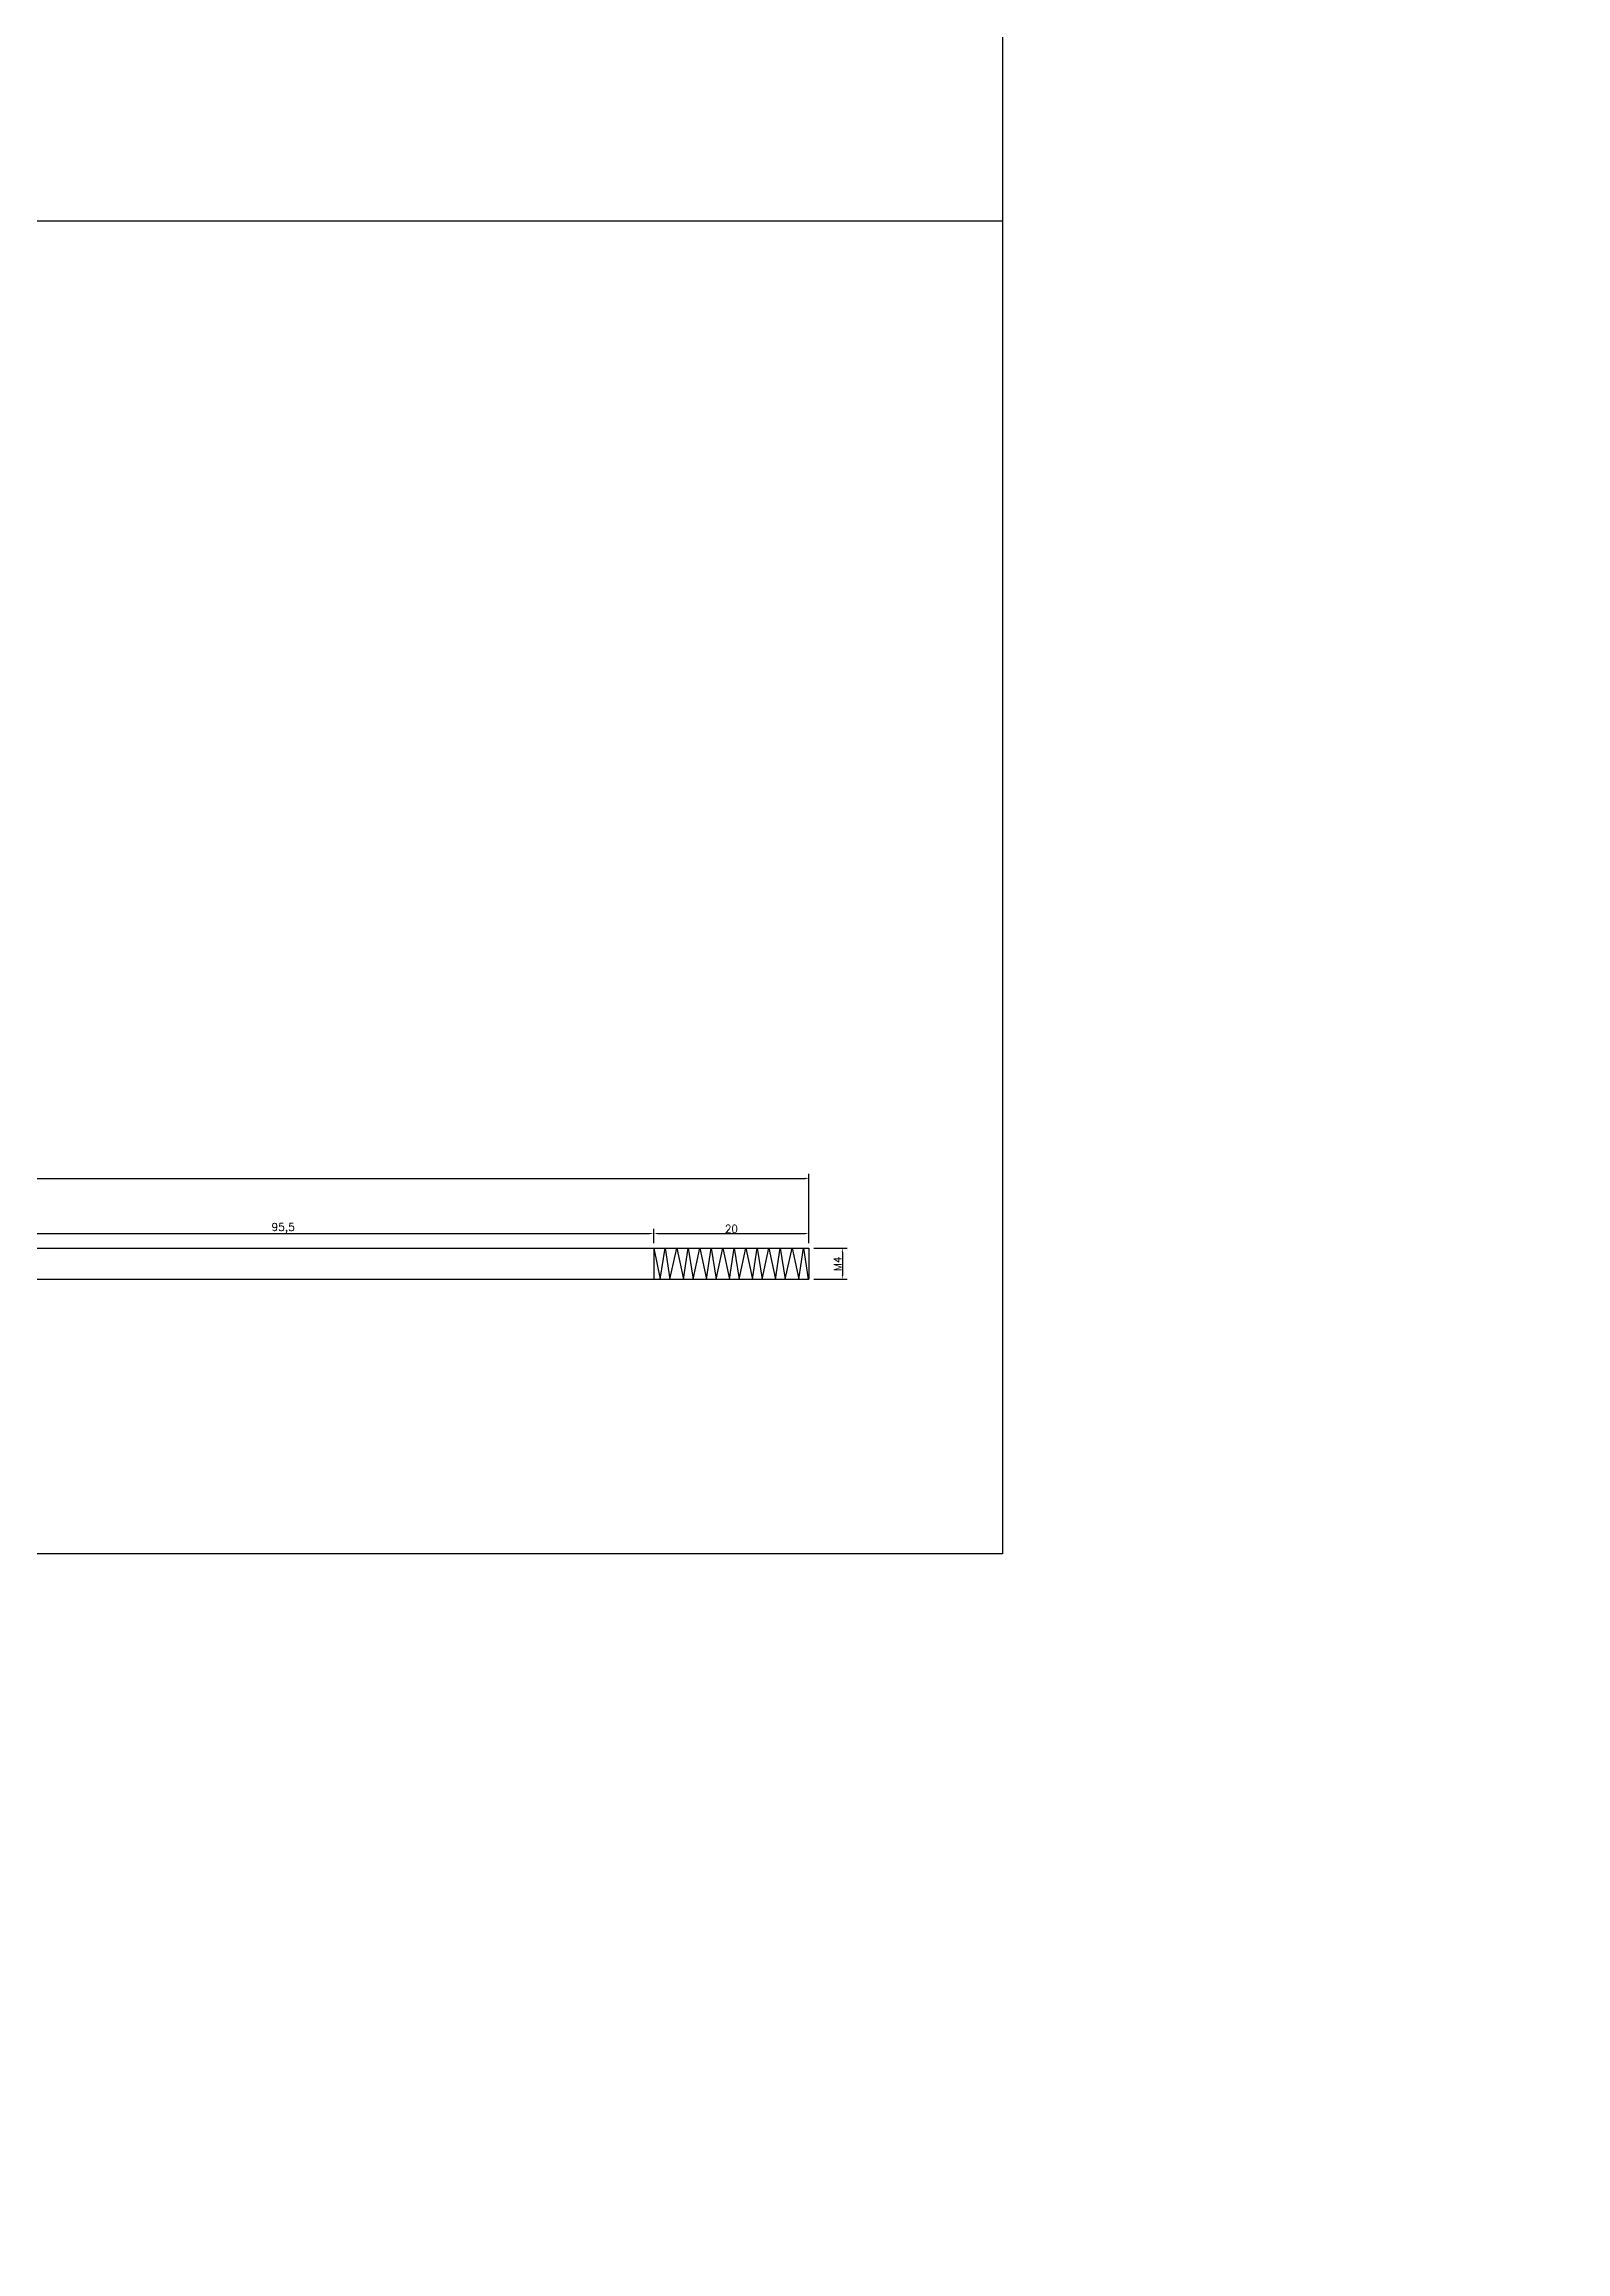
# Model space of a CAD drawing. Header units: millimetres. Extents: x 6817 to 10425, y -2870 to -164.
# Drawn here: x 10052.2 to 10248.2, y -1955.5 to -1671.2 of the extents above; entities that cross this region are included whole.
import ezdxf

# ---------------------------------------------------------------- set-up
doc = ezdxf.new("R2010")
doc.units = ezdxf.units.MM
doc.layers.add('图层2', color=108, linetype='Continuous')
doc.styles.get("Standard").update_dxf_attribs({"font": 'txt', "bigfont": 'gbcbig.shx'})
doc.dimstyles.new('ISO-25', dxfattribs={"dimtxt": 1, "dimasz": 0.5, "dimexe": 0.6, "dimexo": 0.625, "dimgap": 0.1, "dimtad": 1, "dimtxsty": 'Standard', "dimcen": 2.5, "dimadec": 0, "dimazin": 0, "dimtfac": 1, "dimtmove": 0, "dimatfit": 3, "dimfxl": 1, "dimarcsym": 0})

# ---------------------------------------------------------------- blocks, each defined once
blk = doc.blocks.new('*D532')
at = {"layer": 'Defpoints', "color": 0, "linetype": 'ByBlock', "transparency": 16777216}
for p in [(10150.7, -1826.25), (10150.7, -1830.25), (10155, -1830.25)]:
    blk.add_point(p, dxfattribs=at)
at = {"layer": '图层2', "color": 0, "linetype": 'ByBlock', "lineweight": -2, "transparency": 16777216}
for p, q in [((10151.32, -1826.25), (10155.6, -1826.25)), ((10155, -1826.75), (10155, -1829.75)), ((10151.32, -1830.25), (10155.6, -1830.25))]:
    blk.add_line(p, q, dxfattribs=at)
at = {"layer": '图层2', "color": 0, "linetype": 'ByBlock', "transparency": 16777216}
for points in [[(10154.92, -1826.75), (10155.08, -1826.75), (10155, -1826.25)], [(10154.92, -1829.75), (10155.08, -1829.75), (10155, -1830.25)]]:
    blk.add_solid(points, dxfattribs=at)
at = {"layer": '图层2', "color": 0, "linetype": 'ByBlock', "transparency": 16777216, "insert": (10154.4, -1828.25), "char_height": 1, "attachment_point": 5, "rotation": 90}
blk.add_mtext('M4', dxfattribs=at)
blk = doc.blocks.new('*D536')
at = {"layer": 'Defpoints', "color": 0, "linetype": 'ByBlock', "transparency": 16777216}
for p in [(10130.7, -1824.36), (10035.2, -1826.75), (10130.7, -1826.25)]:
    blk.add_point(p, dxfattribs=at)
at = {"layer": '图层2', "color": 0, "linetype": 'ByBlock', "lineweight": -2, "transparency": 16777216}
for p, q in [((10035.2, -1826.12), (10035.2, -1823.76)), ((10035.7, -1824.36), (10130.2, -1824.36)), ((10130.7, -1825.62), (10130.7, -1823.76))]:
    blk.add_line(p, q, dxfattribs=at)
at = {"layer": '图层2', "color": 0, "linetype": 'ByBlock', "transparency": 16777216}
for points in [[(10035.7, -1824.28), (10035.7, -1824.44), (10035.2, -1824.36)], [(10130.2, -1824.28), (10130.2, -1824.44), (10130.7, -1824.36)]]:
    blk.add_solid(points, dxfattribs=at)
at = {"layer": '图层2', "color": 0, "linetype": 'ByBlock', "transparency": 16777216, "insert": (10082.95, -1823.68), "char_height": 1, "attachment_point": 5}
blk.add_mtext('95,5', dxfattribs=at)
blk = doc.blocks.new('*D295')
at = {"layer": 'Defpoints', "color": 0, "linetype": 'ByBlock', "transparency": 16777216}
for p in [(10150.7, -1824.36), (10130.7, -1826.25), (10150.7, -1826.25)]:
    blk.add_point(p, dxfattribs=at)
at = {"layer": '图层2', "color": 0, "linetype": 'ByBlock', "lineweight": -2, "transparency": 16777216}
for p, q in [((10130.7, -1825.62), (10130.7, -1823.76)), ((10131.2, -1824.36), (10150.2, -1824.36)), ((10150.7, -1825.62), (10150.7, -1823.76))]:
    blk.add_line(p, q, dxfattribs=at)
at = {"layer": '图层2', "color": 0, "linetype": 'ByBlock', "transparency": 16777216}
for points in [[(10131.2, -1824.28), (10131.2, -1824.44), (10130.7, -1824.36)], [(10150.2, -1824.28), (10150.2, -1824.44), (10150.7, -1824.36)]]:
    blk.add_solid(points, dxfattribs=at)
at = {"layer": '图层2', "color": 0, "linetype": 'ByBlock', "transparency": 16777216, "insert": (10140.7, -1823.76), "char_height": 1, "attachment_point": 5}
blk.add_mtext('20', dxfattribs=at)
blk = doc.blocks.new('*D297')
at = {"layer": 'Defpoints', "color": 0, "linetype": 'ByBlock', "transparency": 16777216}
for p in [(10150.7, -1817.26), (9880.7, -1826.25), (10150.7, -1826.25)]:
    blk.add_point(p, dxfattribs=at)
at = {"layer": '图层2', "color": 0, "linetype": 'ByBlock', "lineweight": -2, "transparency": 16777216}
for p, q in [((9880.7, -1825.62), (9880.7, -1816.66)), ((10150.7, -1825.62), (10150.7, -1816.66)), ((9881.2, -1817.26), (10150.2, -1817.26))]:
    blk.add_line(p, q, dxfattribs=at)
at = {"layer": '图层2', "color": 0, "linetype": 'ByBlock', "transparency": 16777216}
for points in [[(9881.2, -1817.18), (9881.2, -1817.35), (9880.7, -1817.26)], [(10150.2, -1817.18), (10150.2, -1817.35), (10150.7, -1817.26)]]:
    blk.add_solid(points, dxfattribs=at)
at = {"layer": '图层2', "color": 0, "linetype": 'ByBlock', "transparency": 16777216, "insert": (10015.7, -1816.66), "char_height": 1, "attachment_point": 5}
blk.add_mtext('270', dxfattribs=at)
blk = doc.blocks.new('*D2126')
at = {"layer": 'Defpoints', "color": 0, "linetype": 'ByBlock'}
for p in [(10223.66, -339.2), (10223.66, -344.88), (10247.6, -344.88)]:
    blk.add_point(p, dxfattribs=at)
at = {"layer": 'Defpoints', "color": 0, "linetype": 'ByBlock', "transparency": 16777216}
for p in [(8490.81, -2490.52), (8490.81, -2500.59), (8495.81, -2500.59)]:
    blk.add_point(p, dxfattribs=at)
at = {"layer": '图层2', "color": 0, "linetype": 'ByBlock', "lineweight": -2}
for p, q in [((10224.28, -339.2), (10248.2, -339.2)), ((10247.6, -339.7), (10247.6, -344.38)), ((10224.28, -344.88), (10248.2, -344.88))]:
    blk.add_line(p, q, dxfattribs=at)
at = {"layer": '图层2', "color": 0, "linetype": 'ByBlock', "lineweight": -2, "transparency": 16777216}
for p, q in [((8490.81, -2499.97), (8490.81, -2489.92)), ((8495.81, -2499.97), (8495.81, -2489.92)), ((8495.31, -2490.52), (8491.31, -2490.52))]:
    blk.add_line(p, q, dxfattribs=at)
at = {"layer": '图层2', "color": 0, "linetype": 'ByBlock'}
for points in [[(10247.52, -339.7), (10247.69, -339.7), (10247.6, -339.2)], [(10247.52, -344.38), (10247.69, -344.38), (10247.6, -344.88)]]:
    blk.add_solid(points, dxfattribs=at)
at = {"layer": '图层2', "color": 0, "linetype": 'ByBlock', "transparency": 16777216}
for points in [[(8491.31, -2490.44), (8491.31, -2490.6), (8490.81, -2490.52)], [(8495.31, -2490.44), (8495.31, -2490.6), (8495.81, -2490.52)]]:
    blk.add_solid(points, dxfattribs=at)
at = {"layer": '图层2', "color": 0, "linetype": 'ByBlock', "insert": (10246.92, -342.04), "char_height": 1, "attachment_point": 5, "rotation": 90}
blk.add_mtext('5,67', dxfattribs=at)
at = {"layer": '图层2', "color": 0, "linetype": 'ByBlock', "transparency": 16777216, "insert": (8493.31, -2489.17), "char_height": 2.5, "attachment_point": 5}
blk.add_mtext('5', dxfattribs=at)
blk = doc.blocks.new('*D2131')
at = {"layer": 'Defpoints', "color": 0, "linetype": 'ByBlock'}
for p in [(10232.06, -998.37), (10223.18, -1004.37), (10232.05, -1004.37), (8546.57, -2519.73), (8541.76, -2524.11), (8546.57, -2524.11)]:
    blk.add_point(p, dxfattribs=at)
at = {"layer": '图层2', "color": 0, "linetype": 'ByBlock', "lineweight": -2}
for p, q in [((10231.43, -998.37), (10222.58, -998.37)), ((10223.18, -998.87), (10223.18, -1003.87)), ((10231.42, -1004.37), (10222.58, -1004.37)), ((8545.95, -2519.73), (8541.16, -2519.73)), ((8541.76, -2520.23), (8541.76, -2523.61)), ((8545.95, -2524.11), (8541.16, -2524.11))]:
    blk.add_line(p, q, dxfattribs=at)
at = {"layer": '图层2', "color": 0, "linetype": 'ByBlock'}
for points in [[(10223.1, -998.87), (10223.27, -998.87), (10223.18, -998.37)], [(10223.1, -1003.87), (10223.27, -1003.87), (10223.18, -1004.37)], [(8541.68, -2520.23), (8541.85, -2520.23), (8541.76, -2519.73)], [(8541.68, -2523.61), (8541.85, -2523.61), (8541.76, -2524.11)]]:
    blk.add_solid(points, dxfattribs=at)
at = {"layer": '图层2', "color": 0, "linetype": 'ByBlock', "char_height": 1, "attachment_point": 5, "rotation": 90}
for s, insert in [('6', (10222.58, -1001.37)), ('4,38', (8541.08, -2521.92))]:
    blk.add_mtext(s, dxfattribs=dict(at, insert=insert))
blk = doc.blocks.new('*D2135')
at = {"layer": 'Defpoints', "color": 0, "linetype": 'ByBlock'}
for p in [(10217.81, -308.87), (10215.31, -322.35), (10217.81, -322.35), (8521.92, -2501.88), (8520.7, -2501.9), (8521.32, -2502.94), (8534.07, -2513.08), (8534.07, -2513.08)]:
    blk.add_point(p, dxfattribs=at)
at = {"layer": '图层2', "color": 0, "linetype": 'ByBlock', "lineweight": -2}
for p, q in [((10215.31, -321.73), (10215.31, -308.27)), ((10215.81, -308.87), (10217.31, -308.87)), ((10217.81, -321.73), (10217.81, -308.27)), ((8520.84, -2502.55), (8519.96, -2501.85)), ((8521.46, -2501.45), (8520.82, -2500.86)), ((8521.6, -2500.9), (8522.67, -2499.8))]:
    blk.add_line(p, q, dxfattribs=at)
for start, end in [(138.9369, 139.8318), (135.6492, 137.293)]:
    blk.add_arc((8534.07, -2513.08), 17.43, start, end, dxfattribs=at)
at = {"layer": '图层2', "color": 0, "linetype": 'ByBlock'}
for points in [[(10215.81, -308.79), (10215.81, -308.96), (10215.31, -308.87)], [(10217.31, -308.79), (10217.31, -308.96), (10217.81, -308.87)], [(8520.81, -2501.89), (8520.68, -2501.79), (8520.43, -2502.23)], [(8520.86, -2501.58), (8520.99, -2501.69), (8521.26, -2501.26)]]:
    blk.add_solid(points, dxfattribs=at)
at = {"layer": '图层2', "color": 0, "linetype": 'ByBlock', "insert": (10216.56, -308.19), "char_height": 1, "attachment_point": 5}
blk.add_mtext('2,5', dxfattribs=at)
at = {"layer": '图层2', "color": 0, "linetype": 'ByBlock', "insert": (8521.71, -2499.93), "char_height": 1, "attachment_point": 5, "rotation": 45.6492}
blk.add_mtext('4°', dxfattribs=at)
blk = doc.blocks.new('*D2136')
at = {"layer": 'Defpoints', "color": 0, "linetype": 'ByBlock'}
for p in [(10215.31, -305.16), (10187.99, -322.35), (10215.31, -322.35), (8518.44, -2501.94), (8518.95, -2504.56), (8521.32, -2502.94), (8534.07, -2513.08), (8534.07, -2513.08)]:
    blk.add_point(p, dxfattribs=at)
at = {"layer": '图层2', "color": 0, "linetype": 'ByBlock', "lineweight": -2}
for p, q in [((10187.99, -321.73), (10187.99, -304.56)), ((10188.49, -305.16), (10214.81, -305.16)), ((10215.31, -321.73), (10215.31, -304.56)), ((8520.84, -2502.55), (8518.59, -2500.76)), ((8518.41, -2504.25), (8516.83, -2503.36))]:
    blk.add_line(p, q, dxfattribs=at)
blk.add_arc((8534.07, -2513.08), 19.19, 142.9688, 149.0795, dxfattribs=at)
at = {"layer": '图层2', "color": 0, "linetype": 'ByBlock'}
for points in [[(10188.49, -305.08), (10188.49, -305.24), (10187.99, -305.16)], [(10214.81, -305.08), (10214.81, -305.24), (10215.31, -305.16)], [(8518.68, -2501.48), (8518.81, -2501.58), (8519.06, -2501.13)], [(8517.68, -2503.27), (8517.53, -2503.18), (8517.35, -2503.66)]]:
    blk.add_solid(points, dxfattribs=at)
at = {"layer": '图层2', "color": 0, "linetype": 'ByBlock', "insert": (10201.65, -304.48), "char_height": 1, "attachment_point": 5}
blk.add_mtext('27,32', dxfattribs=at)
at = {"layer": '图层2', "color": 0, "linetype": 'ByBlock', "insert": (8517.66, -2502.03), "char_height": 1, "attachment_point": 5, "rotation": 56.0242}
blk.add_mtext('9°', dxfattribs=at)
blk = doc.blocks.new('*D2138')
at = {"layer": 'Defpoints', "color": 0, "linetype": 'ByBlock'}
for p in [(10222.99, -1057.99), (10220.99, -1061.58), (10222.99, -1061.58), (8548.61, -2494.31), (8561.47, -2494.31), (8561.47, -2496.24)]:
    blk.add_point(p, dxfattribs=at)
at = {"layer": '图层2', "color": 0, "linetype": 'ByBlock', "lineweight": -2}
for p, q in [((10220.99, -1060.96), (10220.99, -1057.39)), ((10222.99, -1060.96), (10222.99, -1057.39)), ((10221.49, -1057.99), (10222.49, -1057.99)), ((8548.61, -2494.94), (8548.61, -2496.84)), ((8561.47, -2494.94), (8561.47, -2496.84)), ((8549.11, -2496.24), (8560.97, -2496.24))]:
    blk.add_line(p, q, dxfattribs=at)
at = {"layer": '图层2', "color": 0, "linetype": 'ByBlock'}
for points in [[(10221.49, -1057.9), (10221.49, -1058.07), (10220.99, -1057.99)], [(10222.49, -1057.9), (10222.49, -1058.07), (10222.99, -1057.99)], [(8549.11, -2496.15), (8549.11, -2496.32), (8548.61, -2496.24)], [(8560.97, -2496.15), (8560.97, -2496.32), (8561.47, -2496.24)]]:
    blk.add_solid(points, dxfattribs=at)
at = {"layer": '图层2', "color": 0, "linetype": 'ByBlock', "char_height": 1, "attachment_point": 5}
for s, insert in [('2', (10221.99, -1057.39)), ('12,86', (8555.04, -2495.55))]:
    blk.add_mtext(s, dxfattribs=dict(at, insert=insert))

msp = doc.modelspace()

# ---------------------------------------------------------------- linework, layer by layer
at = {"layer": '图层2', "color": 2, "linetype": 'ByBlock'}
for p, q in [((10175.615, -1522.385), (10175.615, -1694.006)), ((10175.615, -1694.006), (9494.427, -1694.006)), ((10175.615, -1694.006), (10175.615, -1865.627)), ((10175.615, -1865.627), (9494.427, -1865.627))]:
    msp.add_line(p, q, dxfattribs=at)
at = {"layer": '图层2', "color": 6, "linetype": 'ByBlock'}
for p, q in [((10035.7, -1826.25), (10150.7, -1826.25)), ((10130.7, -1826.25), (10130.7, -1830.25)), ((10150.7, -1826.25), (10150.7, -1830.25)), ((10035.7, -1830.25), (10150.7, -1830.25))]:
    msp.add_line(p, q, dxfattribs=at)
for points in [[(10130.7, -1826.25), (10131.553, -1830.25), (10132.158, -1826.25), (10132.793, -1830.25), (10133.67, -1826.25)], [(10133.67, -1826.25), (10134.523, -1830.25), (10135.128, -1826.25), (10135.763, -1830.25), (10136.64, -1826.25)], [(10136.64, -1826.25), (10137.493, -1830.25), (10138.098, -1826.25), (10138.734, -1830.25), (10139.611, -1826.25)], [(10139.611, -1826.25), (10140.464, -1830.25), (10141.069, -1826.25), (10141.704, -1830.25), (10142.581, -1826.25)], [(10142.581, -1826.25), (10143.434, -1830.25), (10144.039, -1826.25), (10144.674, -1830.25), (10145.551, -1826.25)], [(10145.551, -1826.25), (10146.404, -1830.25), (10147.009, -1826.25), (10147.645, -1830.25), (10148.522, -1826.25)], [(10148.522, -1826.25), (10149.375, -1830.25), (10149.98, -1826.25), (10150.615, -1830.25), (10150.7, -1829.862)]]:
    msp.add_lwpolyline(points, dxfattribs=at)

# ---------------------------------------------------------------- dimensions: what is measured, and where the dimension line sits
at = {"layer": '图层2', "color": 2, "linetype": 'ByBlock'}
for base, p1, p2, picture, middle in [((10215.309, -305.16), (10187.985, -322.353), (10215.309, -322.353), '*D2136', (10201.647, -304.476)), ((10217.809, -308.872), (10215.309, -322.353), (10217.809, -322.353), '*D2135', (10216.559, -308.188)), ((10222.988, -1057.987), (10220.988, -1061.58), (10222.988, -1061.58), '*D2138', (10221.988, -1057.387))]:
    dim = msp.add_linear_dim(base=base, p1=p1, p2=p2, dimstyle='ISO-25', dxfattribs=at)
    dim.commit()
    dim.dimension.update_dxf_attribs({"geometry": picture, "text_midpoint": middle})
for base, p1, p2, picture, middle in [((10247.6033, -344.8767), (10223.6566, -339.202), (10223.6566, -344.8767), '*D2126', (10246.9199, -342.0394)), ((10223.184, -1004.368), (10232.058, -998.369), (10232.048, -1004.368), '*D2131', (10222.584, -1001.368))]:
    dim = msp.add_linear_dim(base=base, p1=p1, p2=p2, angle=90, dimstyle='ISO-25', dxfattribs=at)
    dim.commit()
    dim.dimension.update_dxf_attribs({"geometry": picture, "text_midpoint": middle})
at = {"layer": '图层2', "color": 3, "linetype": 'ByBlock'}
for base, p1, p2, picture, middle in [((10150.7, -1817.263), (9880.7, -1826.25), (10150.7, -1826.25), '*D297', (10015.7, -1816.663)), ((10130.7, -1824.361), (10035.2, -1826.75), (10130.7, -1826.25), '*D536', (10082.95, -1823.677)), ((10150.7, -1824.361), (10130.7, -1826.25), (10150.7, -1826.25), '*D295', (10140.7, -1823.761))]:
    dim = msp.add_linear_dim(base=base, p1=p1, p2=p2, dimstyle='ISO-25', dxfattribs=at)
    dim.commit()
    dim.dimension.update_dxf_attribs({"geometry": picture, "text_midpoint": middle})
dim = msp.add_linear_dim(base=(10155, -1830.25), p1=(10150.7, -1826.25), p2=(10150.7, -1830.25), angle=90, text='M4', dimstyle='ISO-25', dxfattribs=at)
dim.commit()
dim.dimension.update_dxf_attribs({"geometry": '*D532', "text_midpoint": (10154.4, -1828.25)})

doc.saveas('drawing.dxf')
